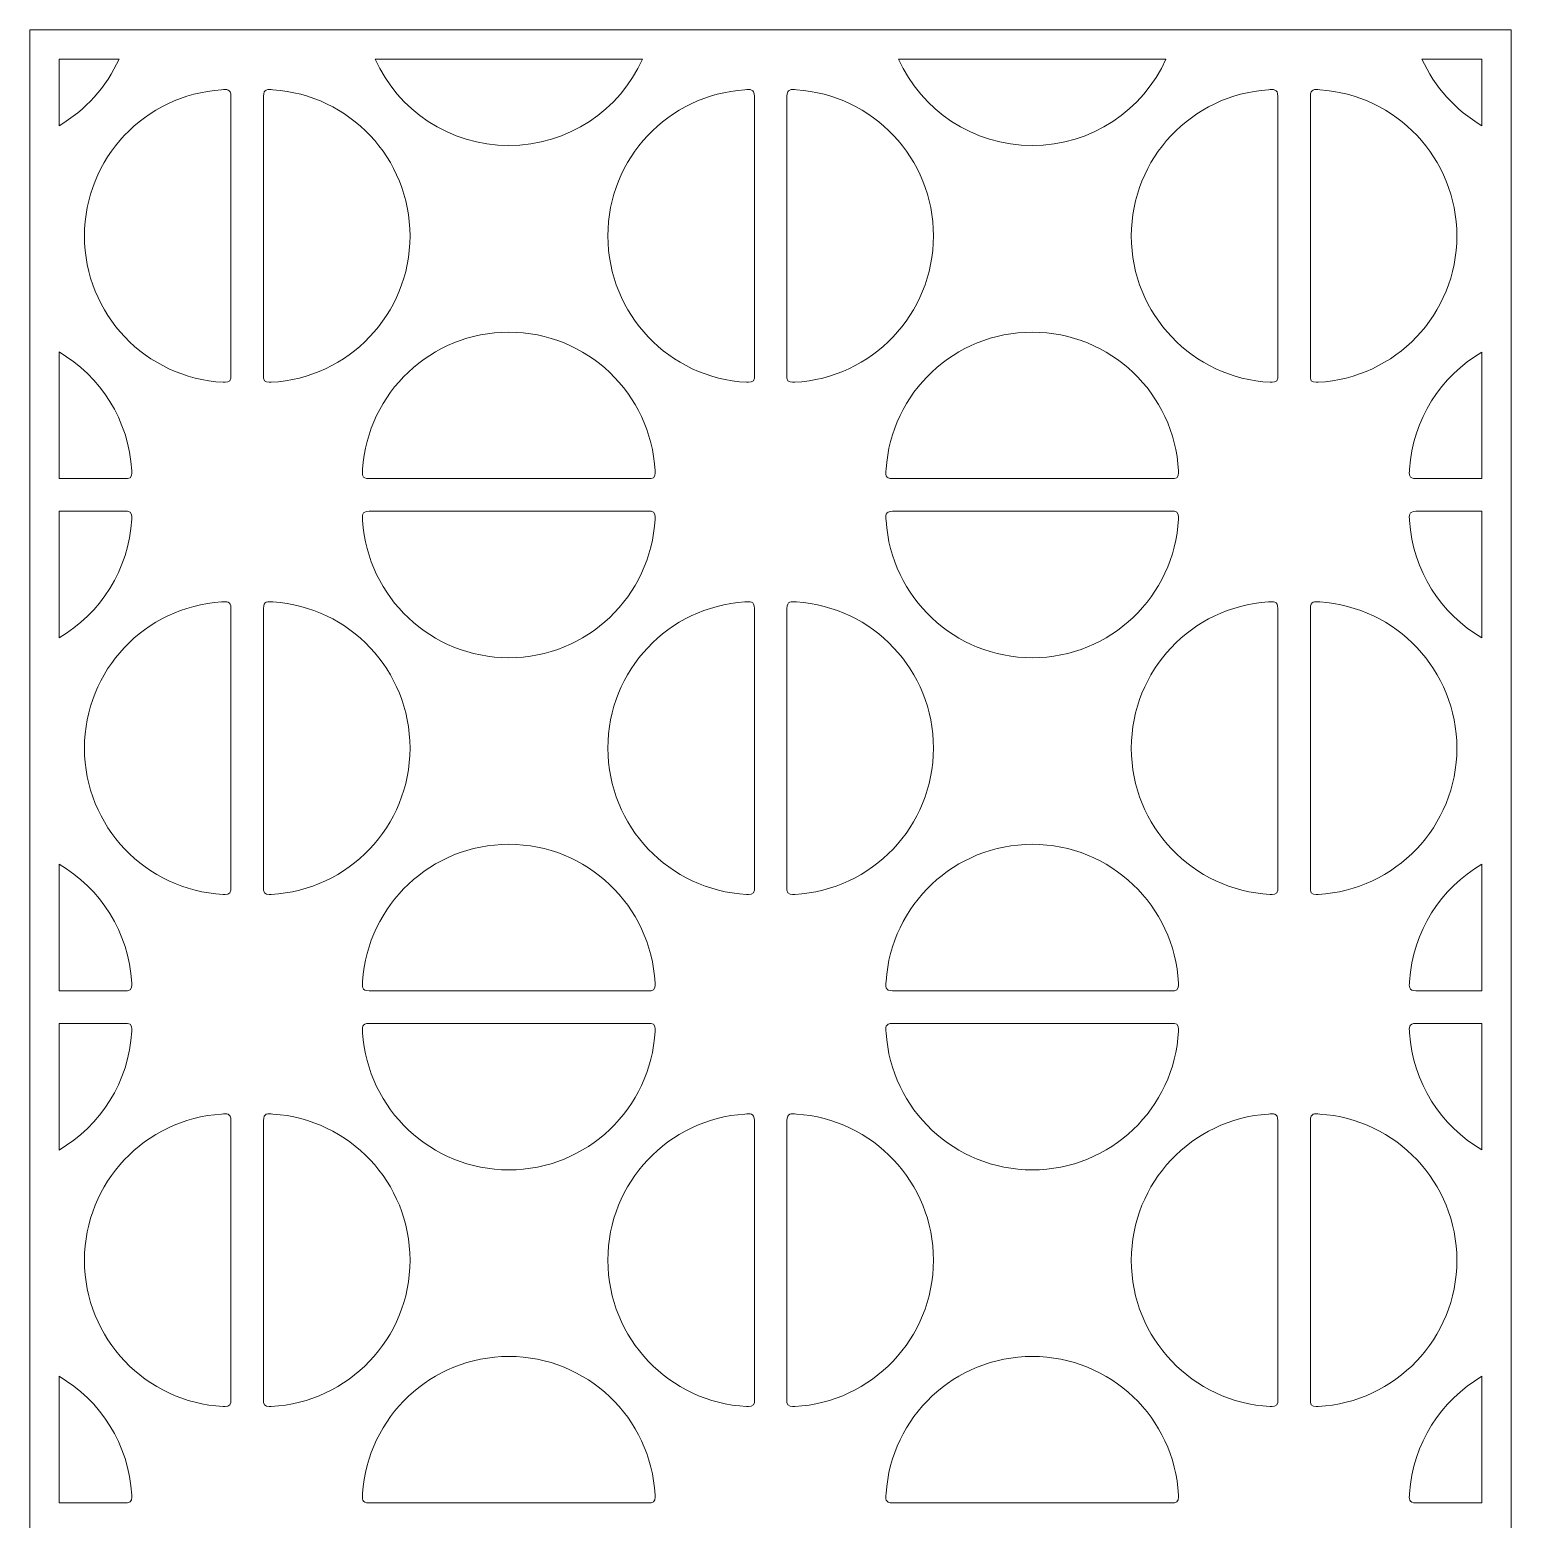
# Model space of a CAD drawing. Header units: centimetres. Extents: x -9.9 to 8.9, y -11 to 7.2.
# Drawn here: x -0.08 to 8.93, y -1.91 to 7.15 of the extents above; entities that cross this region are included whole.
import ezdxf

# ---------------------------------------------------------------- set-up
doc = ezdxf.new("R2010")
doc.units = ezdxf.units.CM
doc.header["$MEASUREMENT"] = 0
doc.layers.add('layer 1', color=7, linetype='Continuous')

msp = doc.modelspace()

# ---------------------------------------------------------------- linework, layer by layer
at = {"layer": 'layer 1', "color": 242, "lineweight": 9}
for points, knots in [([(-0.08464, 7.15395), (-0.08464, 7.15395), (8.93152, 7.15395), (8.93152, 7.15395), (8.93152, 7.15395), (8.93152, 7.15395), (8.93152, -10.97641), (8.93152, -10.97641), (8.93152, -10.97641), (8.93152, -10.97641), (-0.08464, -10.97641), (-0.08464, -10.97641), (-0.08464, -10.97641), (-0.08464, -10.97641), (-0.08464, 7.15395), (-0.08464, 7.15395)], [0, 0, 0, 0, 0.2, 0.2, 0.2, 0.2, 0.4, 0.4, 0.4, 0.4, 0.6, 0.6, 0.6, 0.6, 1, 1, 1, 1]), ([(0.45896, 6.97615), (0.38238, 6.80547), (0.25371, 6.66324), (0.09316, 6.56973), (0.09316, 6.56973), (0.09316, 6.56973), (0.09316, 6.97615), (0.09316, 6.97615), (0.09316, 6.97615), (0.09316, 6.97615), (0.45896, 6.97615), (0.45896, 6.97615)], [0, 0, 0, 0, 0.25, 0.25, 0.25, 0.25, 0.5, 0.5, 0.5, 0.5, 1, 1, 1, 1]), ([(3.64459, 6.97615), (3.50523, 6.66555), (3.19331, 6.44914), (2.8309, 6.44914), (2.8309, 6.44914), (2.46846, 6.44914), (2.1565, 6.66553), (2.01713, 6.97615), (2.01713, 6.97615), (2.01713, 6.97615), (3.64459, 6.97615), (3.64459, 6.97615)], [0, 0, 0, 0, 0.25, 0.25, 0.25, 0.25, 0.5, 0.5, 0.5, 0.5, 1, 1, 1, 1]), ([(6.83024, 6.97615), (6.69088, 6.66555), (6.37897, 6.44914), (6.01656, 6.44914), (6.01656, 6.44914), (5.65412, 6.44914), (5.34215, 6.66553), (5.20279, 6.97615), (5.20279, 6.97615), (5.20279, 6.97615), (6.83024, 6.97615), (6.83024, 6.97615)], [0, 0, 0, 0, 0.25, 0.25, 0.25, 0.25, 0.5, 0.5, 0.5, 0.5, 1, 1, 1, 1]), ([(8.75371, 6.57007), (8.59343, 6.66359), (8.46495, 6.80568), (8.38846, 6.97615), (8.38846, 6.97615), (8.38846, 6.97615), (8.75371, 6.97615), (8.75371, 6.97615), (8.75371, 6.97615), (8.75371, 6.97615), (8.75371, 6.57007), (8.75371, 6.57007)], [0, 0, 0, 0, 0.25, 0.25, 0.25, 0.25, 0.5, 0.5, 0.5, 0.5, 1, 1, 1, 1]), ([(1.1395, 5.89903), (1.1395, 5.89903), (1.1395, 5.03371), (1.1395, 5.03371), (1.1395, 5.03371), (1.1395, 5.00645), (1.1045, 5.00799), (1.09231, 5.00881), (1.09231, 5.00881), (0.62198, 5.03337), (0.24803, 5.42261), (0.24803, 5.89903), (0.24803, 5.89903), (0.24803, 6.37207), (0.61667, 6.75915), (1.08227, 6.78869), (1.08227, 6.78869), (1.11384, 6.79136), (1.13893, 6.79552), (1.1395, 6.7495), (1.1395, 6.7495), (1.1395, 6.7495), (1.1395, 5.89903), (1.1395, 5.89903)], [0, 0, 0, 0, 0.1428571, 0.1428571, 0.1428571, 0.1428571, 0.2857143, 0.2857143, 0.2857143, 0.2857143, 0.4285714, 0.4285714, 0.4285714, 0.4285714, 0.5714286, 0.5714286, 0.5714286, 0.5714286, 0.7142857, 0.7142857, 0.7142857, 0.7142857, 1, 1, 1, 1]), ([(1.33793, 5.89903), (1.33793, 5.89903), (1.33793, 5.03371), (1.33793, 5.03371), (1.33793, 5.03371), (1.33793, 5.00645), (1.37293, 5.00799), (1.38512, 5.00881), (1.38512, 5.00881), (1.85545, 5.03337), (2.2294, 5.42261), (2.2294, 5.89903), (2.2294, 5.89903), (2.2294, 6.37207), (1.86076, 6.75915), (1.39516, 6.78869), (1.39516, 6.78869), (1.36358, 6.79136), (1.33849, 6.79552), (1.33793, 6.7495), (1.33793, 6.7495), (1.33793, 6.7495), (1.33793, 5.89903), (1.33793, 5.89903)], [0, 0, 0, 0, 0.1428571, 0.1428571, 0.1428571, 0.1428571, 0.2857143, 0.2857143, 0.2857143, 0.2857143, 0.4285714, 0.4285714, 0.4285714, 0.4285714, 0.5714286, 0.5714286, 0.5714286, 0.5714286, 0.7142857, 0.7142857, 0.7142857, 0.7142857, 1, 1, 1, 1]), ([(4.32516, 5.89903), (4.32516, 5.89903), (4.32516, 5.03371), (4.32516, 5.03371), (4.32516, 5.03371), (4.32516, 5.00645), (4.29016, 5.00799), (4.27797, 5.00881), (4.27797, 5.00881), (3.80764, 5.03337), (3.43369, 5.42261), (3.43369, 5.89903), (3.43369, 5.89903), (3.43369, 6.37207), (3.80233, 6.75915), (4.26793, 6.78869), (4.26793, 6.78869), (4.2995, 6.79136), (4.3246, 6.79552), (4.32516, 6.7495), (4.32516, 6.7495), (4.32516, 6.7495), (4.32516, 5.89903), (4.32516, 5.89903)], [0, 0, 0, 0, 0.1428571, 0.1428571, 0.1428571, 0.1428571, 0.2857143, 0.2857143, 0.2857143, 0.2857143, 0.4285714, 0.4285714, 0.4285714, 0.4285714, 0.5714286, 0.5714286, 0.5714286, 0.5714286, 0.7142857, 0.7142857, 0.7142857, 0.7142857, 1, 1, 1, 1]), ([(4.52359, 5.89903), (4.52359, 5.89903), (4.52359, 5.03371), (4.52359, 5.03371), (4.52359, 5.03371), (4.52359, 5.00645), (4.55859, 5.00799), (4.57078, 5.00881), (4.57078, 5.00881), (5.04111, 5.03337), (5.41506, 5.42261), (5.41506, 5.89903), (5.41506, 5.89903), (5.41506, 6.37207), (5.04642, 6.75915), (4.58082, 6.78869), (4.58082, 6.78869), (4.54924, 6.79136), (4.52415, 6.79552), (4.52359, 6.7495), (4.52359, 6.7495), (4.52359, 6.7495), (4.52359, 5.89903), (4.52359, 5.89903)], [0, 0, 0, 0, 0.1428571, 0.1428571, 0.1428571, 0.1428571, 0.2857143, 0.2857143, 0.2857143, 0.2857143, 0.4285714, 0.4285714, 0.4285714, 0.4285714, 0.5714286, 0.5714286, 0.5714286, 0.5714286, 0.7142857, 0.7142857, 0.7142857, 0.7142857, 1, 1, 1, 1]), ([(7.51082, 5.89903), (7.51082, 5.89903), (7.51082, 5.03371), (7.51082, 5.03371), (7.51082, 5.03371), (7.51082, 5.00645), (7.47582, 5.00799), (7.46363, 5.00881), (7.46363, 5.00881), (6.9933, 5.03337), (6.61935, 5.42261), (6.61935, 5.89903), (6.61935, 5.89903), (6.61935, 6.37207), (6.98799, 6.75915), (7.45359, 6.78869), (7.45359, 6.78869), (7.48517, 6.79136), (7.51026, 6.79552), (7.51082, 6.7495), (7.51082, 6.7495), (7.51082, 6.7495), (7.51082, 5.89903), (7.51082, 5.89903)], [0, 0, 0, 0, 0.1428571, 0.1428571, 0.1428571, 0.1428571, 0.2857143, 0.2857143, 0.2857143, 0.2857143, 0.4285714, 0.4285714, 0.4285714, 0.4285714, 0.5714286, 0.5714286, 0.5714286, 0.5714286, 0.7142857, 0.7142857, 0.7142857, 0.7142857, 1, 1, 1, 1]), ([(7.70925, 5.89903), (7.70925, 5.89903), (7.70925, 5.03371), (7.70925, 5.03371), (7.70925, 5.03371), (7.70925, 5.00645), (7.74425, 5.00799), (7.75644, 5.00881), (7.75644, 5.00881), (8.22677, 5.03337), (8.60072, 5.42261), (8.60072, 5.89903), (8.60072, 5.89903), (8.60072, 6.37207), (8.23208, 6.75915), (7.76648, 6.78869), (7.76648, 6.78869), (7.73491, 6.79136), (7.70981, 6.79552), (7.70925, 6.7495), (7.70925, 6.7495), (7.70925, 6.7495), (7.70925, 5.89903), (7.70925, 5.89903)], [0, 0, 0, 0, 0.1428571, 0.1428571, 0.1428571, 0.1428571, 0.2857143, 0.2857143, 0.2857143, 0.2857143, 0.4285714, 0.4285714, 0.4285714, 0.4285714, 0.5714286, 0.5714286, 0.5714286, 0.5714286, 0.7142857, 0.7142857, 0.7142857, 0.7142857, 1, 1, 1, 1]), ([(2.8309, 4.42201), (2.8309, 4.42201), (3.69621, 4.42201), (3.69621, 4.42201), (3.69621, 4.42201), (3.72348, 4.42201), (3.72194, 4.45701), (3.72111, 4.46921), (3.72111, 4.46921), (3.69655, 4.93954), (3.30732, 5.31348), (2.8309, 5.31348), (2.8309, 5.31348), (2.35785, 5.31348), (1.97077, 4.94485), (1.94123, 4.47925), (1.94123, 4.47925), (1.93857, 4.44767), (1.9344, 4.42258), (1.98042, 4.42201), (1.98042, 4.42201), (1.98042, 4.42201), (2.8309, 4.42201), (2.8309, 4.42201)], [0, 0, 0, 0, 0.1428571, 0.1428571, 0.1428571, 0.1428571, 0.2857143, 0.2857143, 0.2857143, 0.2857143, 0.4285714, 0.4285714, 0.4285714, 0.4285714, 0.5714286, 0.5714286, 0.5714286, 0.5714286, 0.7142857, 0.7142857, 0.7142857, 0.7142857, 1, 1, 1, 1]), ([(6.01656, 4.42201), (6.01656, 4.42201), (6.88188, 4.42201), (6.88188, 4.42201), (6.88188, 4.42201), (6.90914, 4.42201), (6.9076, 4.45701), (6.90677, 4.46921), (6.90677, 4.46921), (6.88221, 4.93954), (6.49298, 5.31348), (6.01656, 5.31348), (6.01656, 5.31348), (5.54352, 5.31348), (5.15644, 4.94485), (5.12689, 4.47925), (5.12689, 4.47925), (5.12423, 4.44767), (5.12006, 4.42258), (5.16608, 4.42201), (5.16608, 4.42201), (5.16608, 4.42201), (6.01656, 4.42201), (6.01656, 4.42201)], [0, 0, 0, 0, 0.1428571, 0.1428571, 0.1428571, 0.1428571, 0.2857143, 0.2857143, 0.2857143, 0.2857143, 0.4285714, 0.4285714, 0.4285714, 0.4285714, 0.5714286, 0.5714286, 0.5714286, 0.5714286, 0.7142857, 0.7142857, 0.7142857, 0.7142857, 1, 1, 1, 1]), ([(0.09316, 4.42201), (0.09316, 4.42201), (0.51055, 4.42201), (0.51055, 4.42201), (0.51055, 4.42201), (0.53781, 4.42201), (0.53628, 4.45701), (0.53545, 4.46921), (0.53545, 4.46921), (0.5193, 4.77835), (0.34561, 5.04584), (0.09316, 5.19288), (0.09316, 5.19288), (0.09316, 5.19288), (0.09316, 4.42201), (0.09316, 4.42201)], [0, 0, 0, 0, 0.2, 0.2, 0.2, 0.2, 0.4, 0.4, 0.4, 0.4, 0.6, 0.6, 0.6, 0.6, 1, 1, 1, 1]), ([(8.75371, 5.19253), (8.5043, 5.04702), (8.33188, 4.7839), (8.31256, 4.47925), (8.31256, 4.47925), (8.30989, 4.44767), (8.30572, 4.42258), (8.35174, 4.42201), (8.35174, 4.42201), (8.35174, 4.42201), (8.75371, 4.42201), (8.75371, 4.42201), (8.75371, 4.42201), (8.75371, 4.42201), (8.75371, 5.19253), (8.75371, 5.19253)], [0, 0, 0, 0, 0.2, 0.2, 0.2, 0.2, 0.4, 0.4, 0.4, 0.4, 0.6, 0.6, 0.6, 0.6, 1, 1, 1, 1]), ([(0.09316, 4.22359), (0.09316, 4.22359), (0.51055, 4.22359), (0.51055, 4.22359), (0.51055, 4.22359), (0.53781, 4.22359), (0.53628, 4.18859), (0.53545, 4.1764), (0.53545, 4.1764), (0.5193, 3.86725), (0.34561, 3.59976), (0.09316, 3.45271), (0.09316, 3.45271), (0.09316, 3.45271), (0.09316, 4.22359), (0.09316, 4.22359)], [0, 0, 0, 0, 0.2, 0.2, 0.2, 0.2, 0.4, 0.4, 0.4, 0.4, 0.6, 0.6, 0.6, 0.6, 1, 1, 1, 1]), ([(2.8309, 4.22359), (2.8309, 4.22359), (3.69621, 4.22359), (3.69621, 4.22359), (3.69621, 4.22359), (3.72348, 4.22359), (3.72194, 4.18859), (3.72111, 4.1764), (3.72111, 4.1764), (3.69655, 3.70606), (3.30732, 3.33212), (2.8309, 3.33212), (2.8309, 3.33212), (2.35785, 3.33212), (1.97077, 3.70075), (1.94123, 4.16636), (1.94123, 4.16636), (1.93857, 4.19793), (1.9344, 4.22303), (1.98042, 4.22359), (1.98042, 4.22359), (1.98042, 4.22359), (2.8309, 4.22359), (2.8309, 4.22359)], [0, 0, 0, 0, 0.1428571, 0.1428571, 0.1428571, 0.1428571, 0.2857143, 0.2857143, 0.2857143, 0.2857143, 0.4285714, 0.4285714, 0.4285714, 0.4285714, 0.5714286, 0.5714286, 0.5714286, 0.5714286, 0.7142857, 0.7142857, 0.7142857, 0.7142857, 1, 1, 1, 1]), ([(6.01656, 4.22359), (6.01656, 4.22359), (6.88188, 4.22359), (6.88188, 4.22359), (6.88188, 4.22359), (6.90914, 4.22359), (6.9076, 4.18859), (6.90677, 4.1764), (6.90677, 4.1764), (6.88221, 3.70606), (6.49298, 3.33212), (6.01656, 3.33212), (6.01656, 3.33212), (5.54352, 3.33212), (5.15644, 3.70075), (5.12689, 4.16636), (5.12689, 4.16636), (5.12423, 4.19793), (5.12006, 4.22303), (5.16608, 4.22359), (5.16608, 4.22359), (5.16608, 4.22359), (6.01656, 4.22359), (6.01656, 4.22359)], [0, 0, 0, 0, 0.1428571, 0.1428571, 0.1428571, 0.1428571, 0.2857143, 0.2857143, 0.2857143, 0.2857143, 0.4285714, 0.4285714, 0.4285714, 0.4285714, 0.5714286, 0.5714286, 0.5714286, 0.5714286, 0.7142857, 0.7142857, 0.7142857, 0.7142857, 1, 1, 1, 1]), ([(8.75371, 3.45306), (8.5043, 3.59857), (8.33188, 3.8617), (8.31256, 4.16636), (8.31256, 4.16636), (8.30989, 4.19793), (8.30572, 4.22303), (8.35174, 4.22359), (8.35174, 4.22359), (8.35174, 4.22359), (8.75371, 4.22359), (8.75371, 4.22359), (8.75371, 4.22359), (8.75371, 4.22359), (8.75371, 3.45306), (8.75371, 3.45306)], [0, 0, 0, 0, 0.2, 0.2, 0.2, 0.2, 0.4, 0.4, 0.4, 0.4, 0.6, 0.6, 0.6, 0.6, 1, 1, 1, 1]), ([(1.1395, 2.78201), (1.1395, 2.78201), (1.1395, 1.91669), (1.1395, 1.91669), (1.1395, 1.91669), (1.1395, 1.88943), (1.1045, 1.89097), (1.09231, 1.89179), (1.09231, 1.89179), (0.62198, 1.91636), (0.24803, 2.30559), (0.24803, 2.78201), (0.24803, 2.78201), (0.24803, 3.25505), (0.61667, 3.64213), (1.08227, 3.67168), (1.08227, 3.67168), (1.11384, 3.67434), (1.13893, 3.67851), (1.1395, 3.63249), (1.1395, 3.63249), (1.1395, 3.63249), (1.1395, 2.78201), (1.1395, 2.78201)], [0, 0, 0, 0, 0.1428571, 0.1428571, 0.1428571, 0.1428571, 0.2857143, 0.2857143, 0.2857143, 0.2857143, 0.4285714, 0.4285714, 0.4285714, 0.4285714, 0.5714286, 0.5714286, 0.5714286, 0.5714286, 0.7142857, 0.7142857, 0.7142857, 0.7142857, 1, 1, 1, 1]), ([(1.33793, 2.78201), (1.33793, 2.78201), (1.33793, 1.91669), (1.33793, 1.91669), (1.33793, 1.91669), (1.33793, 1.88943), (1.37293, 1.89097), (1.38512, 1.89179), (1.38512, 1.89179), (1.85545, 1.91636), (2.2294, 2.30559), (2.2294, 2.78201), (2.2294, 2.78201), (2.2294, 3.25505), (1.86076, 3.64213), (1.39516, 3.67168), (1.39516, 3.67168), (1.36358, 3.67434), (1.33849, 3.67851), (1.33793, 3.63249), (1.33793, 3.63249), (1.33793, 3.63249), (1.33793, 2.78201), (1.33793, 2.78201)], [0, 0, 0, 0, 0.1428571, 0.1428571, 0.1428571, 0.1428571, 0.2857143, 0.2857143, 0.2857143, 0.2857143, 0.4285714, 0.4285714, 0.4285714, 0.4285714, 0.5714286, 0.5714286, 0.5714286, 0.5714286, 0.7142857, 0.7142857, 0.7142857, 0.7142857, 1, 1, 1, 1]), ([(4.32516, 2.78201), (4.32516, 2.78201), (4.32516, 1.91669), (4.32516, 1.91669), (4.32516, 1.91669), (4.32516, 1.88943), (4.29016, 1.89097), (4.27797, 1.89179), (4.27797, 1.89179), (3.80764, 1.91636), (3.43369, 2.30559), (3.43369, 2.78201), (3.43369, 2.78201), (3.43369, 3.25505), (3.80233, 3.64213), (4.26793, 3.67168), (4.26793, 3.67168), (4.2995, 3.67434), (4.3246, 3.67851), (4.32516, 3.63249), (4.32516, 3.63249), (4.32516, 3.63249), (4.32516, 2.78201), (4.32516, 2.78201)], [0, 0, 0, 0, 0.1428571, 0.1428571, 0.1428571, 0.1428571, 0.2857143, 0.2857143, 0.2857143, 0.2857143, 0.4285714, 0.4285714, 0.4285714, 0.4285714, 0.5714286, 0.5714286, 0.5714286, 0.5714286, 0.7142857, 0.7142857, 0.7142857, 0.7142857, 1, 1, 1, 1]), ([(4.52359, 2.78201), (4.52359, 2.78201), (4.52359, 1.91669), (4.52359, 1.91669), (4.52359, 1.91669), (4.52359, 1.88943), (4.55859, 1.89097), (4.57078, 1.89179), (4.57078, 1.89179), (5.04111, 1.91636), (5.41506, 2.30559), (5.41506, 2.78201), (5.41506, 2.78201), (5.41506, 3.25505), (5.04642, 3.64213), (4.58082, 3.67168), (4.58082, 3.67168), (4.54924, 3.67434), (4.52415, 3.67851), (4.52359, 3.63249), (4.52359, 3.63249), (4.52359, 3.63249), (4.52359, 2.78201), (4.52359, 2.78201)], [0, 0, 0, 0, 0.1428571, 0.1428571, 0.1428571, 0.1428571, 0.2857143, 0.2857143, 0.2857143, 0.2857143, 0.4285714, 0.4285714, 0.4285714, 0.4285714, 0.5714286, 0.5714286, 0.5714286, 0.5714286, 0.7142857, 0.7142857, 0.7142857, 0.7142857, 1, 1, 1, 1]), ([(7.51082, 2.78201), (7.51082, 2.78201), (7.51082, 1.91669), (7.51082, 1.91669), (7.51082, 1.91669), (7.51082, 1.88943), (7.47582, 1.89097), (7.46363, 1.89179), (7.46363, 1.89179), (6.9933, 1.91636), (6.61935, 2.30559), (6.61935, 2.78201), (6.61935, 2.78201), (6.61935, 3.25505), (6.98799, 3.64213), (7.45359, 3.67168), (7.45359, 3.67168), (7.48517, 3.67434), (7.51026, 3.67851), (7.51082, 3.63249), (7.51082, 3.63249), (7.51082, 3.63249), (7.51082, 2.78201), (7.51082, 2.78201)], [0, 0, 0, 0, 0.1428571, 0.1428571, 0.1428571, 0.1428571, 0.2857143, 0.2857143, 0.2857143, 0.2857143, 0.4285714, 0.4285714, 0.4285714, 0.4285714, 0.5714286, 0.5714286, 0.5714286, 0.5714286, 0.7142857, 0.7142857, 0.7142857, 0.7142857, 1, 1, 1, 1]), ([(7.70925, 2.78201), (7.70925, 2.78201), (7.70925, 1.91669), (7.70925, 1.91669), (7.70925, 1.91669), (7.70925, 1.88943), (7.74425, 1.89097), (7.75644, 1.89179), (7.75644, 1.89179), (8.22677, 1.91636), (8.60072, 2.30559), (8.60072, 2.78201), (8.60072, 2.78201), (8.60072, 3.25505), (8.23208, 3.64213), (7.76648, 3.67168), (7.76648, 3.67168), (7.73491, 3.67434), (7.70981, 3.67851), (7.70925, 3.63249), (7.70925, 3.63249), (7.70925, 3.63249), (7.70925, 2.78201), (7.70925, 2.78201)], [0, 0, 0, 0, 0.1428571, 0.1428571, 0.1428571, 0.1428571, 0.2857143, 0.2857143, 0.2857143, 0.2857143, 0.4285714, 0.4285714, 0.4285714, 0.4285714, 0.5714286, 0.5714286, 0.5714286, 0.5714286, 0.7142857, 0.7142857, 0.7142857, 0.7142857, 1, 1, 1, 1]), ([(2.8309, 1.305), (2.8309, 1.305), (3.69621, 1.305), (3.69621, 1.305), (3.69621, 1.305), (3.72348, 1.305), (3.72194, 1.34), (3.72111, 1.35219), (3.72111, 1.35219), (3.69655, 1.82252), (3.30732, 2.19647), (2.8309, 2.19647), (2.8309, 2.19647), (2.35785, 2.19647), (1.97077, 1.82783), (1.94123, 1.36223), (1.94123, 1.36223), (1.93857, 1.33065), (1.9344, 1.30556), (1.98042, 1.305), (1.98042, 1.305), (1.98042, 1.305), (2.8309, 1.305), (2.8309, 1.305)], [0, 0, 0, 0, 0.1428571, 0.1428571, 0.1428571, 0.1428571, 0.2857143, 0.2857143, 0.2857143, 0.2857143, 0.4285714, 0.4285714, 0.4285714, 0.4285714, 0.5714286, 0.5714286, 0.5714286, 0.5714286, 0.7142857, 0.7142857, 0.7142857, 0.7142857, 1, 1, 1, 1]), ([(6.01656, 1.305), (6.01656, 1.305), (6.88188, 1.305), (6.88188, 1.305), (6.88188, 1.305), (6.90914, 1.305), (6.9076, 1.34), (6.90677, 1.35219), (6.90677, 1.35219), (6.88221, 1.82252), (6.49298, 2.19647), (6.01656, 2.19647), (6.01656, 2.19647), (5.54352, 2.19647), (5.15644, 1.82783), (5.12689, 1.36223), (5.12689, 1.36223), (5.12423, 1.33065), (5.12006, 1.30556), (5.16608, 1.305), (5.16608, 1.305), (5.16608, 1.305), (6.01656, 1.305), (6.01656, 1.305)], [0, 0, 0, 0, 0.1428571, 0.1428571, 0.1428571, 0.1428571, 0.2857143, 0.2857143, 0.2857143, 0.2857143, 0.4285714, 0.4285714, 0.4285714, 0.4285714, 0.5714286, 0.5714286, 0.5714286, 0.5714286, 0.7142857, 0.7142857, 0.7142857, 0.7142857, 1, 1, 1, 1]), ([(0.09316, 1.305), (0.09316, 1.305), (0.51055, 1.305), (0.51055, 1.305), (0.51055, 1.305), (0.53781, 1.305), (0.53628, 1.34), (0.53545, 1.35219), (0.53545, 1.35219), (0.5193, 1.66133), (0.34561, 1.92882), (0.09316, 2.07586), (0.09316, 2.07586), (0.09316, 2.07586), (0.09316, 1.305), (0.09316, 1.305)], [0, 0, 0, 0, 0.2, 0.2, 0.2, 0.2, 0.4, 0.4, 0.4, 0.4, 0.6, 0.6, 0.6, 0.6, 1, 1, 1, 1]), ([(8.75371, 2.07552), (8.5043, 1.93), (8.33188, 1.66689), (8.31256, 1.36223), (8.31256, 1.36223), (8.30989, 1.33065), (8.30572, 1.30556), (8.35174, 1.305), (8.35174, 1.305), (8.35174, 1.305), (8.75371, 1.305), (8.75371, 1.305), (8.75371, 1.305), (8.75371, 1.305), (8.75371, 2.07552), (8.75371, 2.07552)], [0, 0, 0, 0, 0.2, 0.2, 0.2, 0.2, 0.4, 0.4, 0.4, 0.4, 0.6, 0.6, 0.6, 0.6, 1, 1, 1, 1]), ([(0.09316, 1.10657), (0.09316, 1.10657), (0.51055, 1.10657), (0.51055, 1.10657), (0.51055, 1.10657), (0.53781, 1.10657), (0.53628, 1.07157), (0.53545, 1.05938), (0.53545, 1.05938), (0.5193, 0.75023), (0.34561, 0.48274), (0.09316, 0.3357), (0.09316, 0.3357), (0.09316, 0.3357), (0.09316, 1.10657), (0.09316, 1.10657)], [0, 0, 0, 0, 0.2, 0.2, 0.2, 0.2, 0.4, 0.4, 0.4, 0.4, 0.6, 0.6, 0.6, 0.6, 1, 1, 1, 1]), ([(2.8309, 1.10657), (2.8309, 1.10657), (3.69621, 1.10657), (3.69621, 1.10657), (3.69621, 1.10657), (3.72348, 1.10657), (3.72194, 1.07157), (3.72111, 1.05938), (3.72111, 1.05938), (3.69655, 0.58905), (3.30732, 0.2151), (2.8309, 0.2151), (2.8309, 0.2151), (2.35785, 0.2151), (1.97077, 0.58374), (1.94123, 1.04934), (1.94123, 1.04934), (1.93857, 1.08091), (1.9344, 1.10601), (1.98042, 1.10657), (1.98042, 1.10657), (1.98042, 1.10657), (2.8309, 1.10657), (2.8309, 1.10657)], [0, 0, 0, 0, 0.1428571, 0.1428571, 0.1428571, 0.1428571, 0.2857143, 0.2857143, 0.2857143, 0.2857143, 0.4285714, 0.4285714, 0.4285714, 0.4285714, 0.5714286, 0.5714286, 0.5714286, 0.5714286, 0.7142857, 0.7142857, 0.7142857, 0.7142857, 1, 1, 1, 1]), ([(6.01656, 1.10657), (6.01656, 1.10657), (6.88188, 1.10657), (6.88188, 1.10657), (6.88188, 1.10657), (6.90914, 1.10657), (6.9076, 1.07157), (6.90677, 1.05938), (6.90677, 1.05938), (6.88221, 0.58905), (6.49298, 0.2151), (6.01656, 0.2151), (6.01656, 0.2151), (5.54352, 0.2151), (5.15644, 0.58374), (5.12689, 1.04934), (5.12689, 1.04934), (5.12423, 1.08091), (5.12006, 1.10601), (5.16608, 1.10657), (5.16608, 1.10657), (5.16608, 1.10657), (6.01656, 1.10657), (6.01656, 1.10657)], [0, 0, 0, 0, 0.1428571, 0.1428571, 0.1428571, 0.1428571, 0.2857143, 0.2857143, 0.2857143, 0.2857143, 0.4285714, 0.4285714, 0.4285714, 0.4285714, 0.5714286, 0.5714286, 0.5714286, 0.5714286, 0.7142857, 0.7142857, 0.7142857, 0.7142857, 1, 1, 1, 1]), ([(8.75371, 0.33604), (8.5043, 0.48156), (8.33188, 0.74468), (8.31256, 1.04934), (8.31256, 1.04934), (8.30989, 1.08091), (8.30572, 1.10601), (8.35174, 1.10657), (8.35174, 1.10657), (8.35174, 1.10657), (8.75371, 1.10657), (8.75371, 1.10657), (8.75371, 1.10657), (8.75371, 1.10657), (8.75371, 0.33604), (8.75371, 0.33604)], [0, 0, 0, 0, 0.2, 0.2, 0.2, 0.2, 0.4, 0.4, 0.4, 0.4, 0.6, 0.6, 0.6, 0.6, 1, 1, 1, 1]), ([(1.1395, -0.33501), (1.1395, -0.33501), (1.1395, -1.20032), (1.1395, -1.20032), (1.1395, -1.20032), (1.1395, -1.22758), (1.1045, -1.22605), (1.09231, -1.22522), (1.09231, -1.22522), (0.62198, -1.20065), (0.24803, -0.81143), (0.24803, -0.33501), (0.24803, -0.33501), (0.24803, 0.13803), (0.61667, 0.52512), (1.08227, 0.55466), (1.08227, 0.55466), (1.11384, 0.55732), (1.13893, 0.56149), (1.1395, 0.51547), (1.1395, 0.51547), (1.1395, 0.51547), (1.1395, -0.33501), (1.1395, -0.33501)], [0, 0, 0, 0, 0.1428571, 0.1428571, 0.1428571, 0.1428571, 0.2857143, 0.2857143, 0.2857143, 0.2857143, 0.4285714, 0.4285714, 0.4285714, 0.4285714, 0.5714286, 0.5714286, 0.5714286, 0.5714286, 0.7142857, 0.7142857, 0.7142857, 0.7142857, 1, 1, 1, 1]), ([(1.33793, -0.33501), (1.33793, -0.33501), (1.33793, -1.20032), (1.33793, -1.20032), (1.33793, -1.20032), (1.33793, -1.22758), (1.37293, -1.22605), (1.38512, -1.22522), (1.38512, -1.22522), (1.85545, -1.20065), (2.2294, -0.81143), (2.2294, -0.33501), (2.2294, -0.33501), (2.2294, 0.13803), (1.86076, 0.52512), (1.39516, 0.55466), (1.39516, 0.55466), (1.36358, 0.55732), (1.33849, 0.56149), (1.33793, 0.51547), (1.33793, 0.51547), (1.33793, 0.51547), (1.33793, -0.33501), (1.33793, -0.33501)], [0, 0, 0, 0, 0.1428571, 0.1428571, 0.1428571, 0.1428571, 0.2857143, 0.2857143, 0.2857143, 0.2857143, 0.4285714, 0.4285714, 0.4285714, 0.4285714, 0.5714286, 0.5714286, 0.5714286, 0.5714286, 0.7142857, 0.7142857, 0.7142857, 0.7142857, 1, 1, 1, 1]), ([(4.32516, -0.33501), (4.32516, -0.33501), (4.32516, -1.20032), (4.32516, -1.20032), (4.32516, -1.20032), (4.32516, -1.22758), (4.29016, -1.22605), (4.27797, -1.22522), (4.27797, -1.22522), (3.80764, -1.20065), (3.43369, -0.81143), (3.43369, -0.33501), (3.43369, -0.33501), (3.43369, 0.13803), (3.80233, 0.52512), (4.26793, 0.55466), (4.26793, 0.55466), (4.2995, 0.55732), (4.3246, 0.56149), (4.32516, 0.51547), (4.32516, 0.51547), (4.32516, 0.51547), (4.32516, -0.33501), (4.32516, -0.33501)], [0, 0, 0, 0, 0.1428571, 0.1428571, 0.1428571, 0.1428571, 0.2857143, 0.2857143, 0.2857143, 0.2857143, 0.4285714, 0.4285714, 0.4285714, 0.4285714, 0.5714286, 0.5714286, 0.5714286, 0.5714286, 0.7142857, 0.7142857, 0.7142857, 0.7142857, 1, 1, 1, 1]), ([(4.52359, -0.33501), (4.52359, -0.33501), (4.52359, -1.20032), (4.52359, -1.20032), (4.52359, -1.20032), (4.52359, -1.22758), (4.55859, -1.22605), (4.57078, -1.22522), (4.57078, -1.22522), (5.04111, -1.20065), (5.41506, -0.81143), (5.41506, -0.33501), (5.41506, -0.33501), (5.41506, 0.13803), (5.04642, 0.52512), (4.58082, 0.55466), (4.58082, 0.55466), (4.54924, 0.55732), (4.52415, 0.56149), (4.52359, 0.51547), (4.52359, 0.51547), (4.52359, 0.51547), (4.52359, -0.33501), (4.52359, -0.33501)], [0, 0, 0, 0, 0.1428571, 0.1428571, 0.1428571, 0.1428571, 0.2857143, 0.2857143, 0.2857143, 0.2857143, 0.4285714, 0.4285714, 0.4285714, 0.4285714, 0.5714286, 0.5714286, 0.5714286, 0.5714286, 0.7142857, 0.7142857, 0.7142857, 0.7142857, 1, 1, 1, 1]), ([(7.51082, -0.33501), (7.51082, -0.33501), (7.51082, -1.20032), (7.51082, -1.20032), (7.51082, -1.20032), (7.51082, -1.22758), (7.47582, -1.22605), (7.46363, -1.22522), (7.46363, -1.22522), (6.9933, -1.20065), (6.61935, -0.81143), (6.61935, -0.33501), (6.61935, -0.33501), (6.61935, 0.13803), (6.98799, 0.52512), (7.45359, 0.55466), (7.45359, 0.55466), (7.48517, 0.55732), (7.51026, 0.56149), (7.51082, 0.51547), (7.51082, 0.51547), (7.51082, 0.51547), (7.51082, -0.33501), (7.51082, -0.33501)], [0, 0, 0, 0, 0.1428571, 0.1428571, 0.1428571, 0.1428571, 0.2857143, 0.2857143, 0.2857143, 0.2857143, 0.4285714, 0.4285714, 0.4285714, 0.4285714, 0.5714286, 0.5714286, 0.5714286, 0.5714286, 0.7142857, 0.7142857, 0.7142857, 0.7142857, 1, 1, 1, 1]), ([(7.70925, -0.33501), (7.70925, -0.33501), (7.70925, -1.20032), (7.70925, -1.20032), (7.70925, -1.20032), (7.70925, -1.22758), (7.74425, -1.22605), (7.75644, -1.22522), (7.75644, -1.22522), (8.22677, -1.20065), (8.60072, -0.81143), (8.60072, -0.33501), (8.60072, -0.33501), (8.60072, 0.13803), (8.23208, 0.52512), (7.76648, 0.55466), (7.76648, 0.55466), (7.73491, 0.55732), (7.70981, 0.56149), (7.70925, 0.51547), (7.70925, 0.51547), (7.70925, 0.51547), (7.70925, -0.33501), (7.70925, -0.33501)], [0, 0, 0, 0, 0.1428571, 0.1428571, 0.1428571, 0.1428571, 0.2857143, 0.2857143, 0.2857143, 0.2857143, 0.4285714, 0.4285714, 0.4285714, 0.4285714, 0.5714286, 0.5714286, 0.5714286, 0.5714286, 0.7142857, 0.7142857, 0.7142857, 0.7142857, 1, 1, 1, 1]), ([(2.8309, -1.81202), (2.8309, -1.81202), (3.69621, -1.81202), (3.69621, -1.81202), (3.69621, -1.81202), (3.72348, -1.81202), (3.72194, -1.77702), (3.72111, -1.76483), (3.72111, -1.76483), (3.69655, -1.29449), (3.30732, -0.92055), (2.8309, -0.92055), (2.8309, -0.92055), (2.35785, -0.92055), (1.97077, -1.28918), (1.94123, -1.75478), (1.94123, -1.75478), (1.93857, -1.78636), (1.9344, -1.81145), (1.98042, -1.81202), (1.98042, -1.81202), (1.98042, -1.81202), (2.8309, -1.81202), (2.8309, -1.81202)], [0, 0, 0, 0, 0.1428571, 0.1428571, 0.1428571, 0.1428571, 0.2857143, 0.2857143, 0.2857143, 0.2857143, 0.4285714, 0.4285714, 0.4285714, 0.4285714, 0.5714286, 0.5714286, 0.5714286, 0.5714286, 0.7142857, 0.7142857, 0.7142857, 0.7142857, 1, 1, 1, 1]), ([(6.01656, -1.81202), (6.01656, -1.81202), (6.88188, -1.81202), (6.88188, -1.81202), (6.88188, -1.81202), (6.90914, -1.81202), (6.9076, -1.77702), (6.90677, -1.76483), (6.90677, -1.76483), (6.88221, -1.29449), (6.49298, -0.92055), (6.01656, -0.92055), (6.01656, -0.92055), (5.54352, -0.92055), (5.15644, -1.28918), (5.12689, -1.75478), (5.12689, -1.75478), (5.12423, -1.78636), (5.12006, -1.81145), (5.16608, -1.81202), (5.16608, -1.81202), (5.16608, -1.81202), (6.01656, -1.81202), (6.01656, -1.81202)], [0, 0, 0, 0, 0.1428571, 0.1428571, 0.1428571, 0.1428571, 0.2857143, 0.2857143, 0.2857143, 0.2857143, 0.4285714, 0.4285714, 0.4285714, 0.4285714, 0.5714286, 0.5714286, 0.5714286, 0.5714286, 0.7142857, 0.7142857, 0.7142857, 0.7142857, 1, 1, 1, 1]), ([(0.09316, -1.81202), (0.09316, -1.81202), (0.51055, -1.81202), (0.51055, -1.81202), (0.51055, -1.81202), (0.53781, -1.81202), (0.53628, -1.77702), (0.53545, -1.76483), (0.53545, -1.76483), (0.5193, -1.45568), (0.34561, -1.18819), (0.09316, -1.04114), (0.09316, -1.04114), (0.09316, -1.04114), (0.09316, -1.81202), (0.09316, -1.81202)], [0, 0, 0, 0, 0.2, 0.2, 0.2, 0.2, 0.4, 0.4, 0.4, 0.4, 0.6, 0.6, 0.6, 0.6, 1, 1, 1, 1]), ([(8.75371, -1.04149), (8.5043, -1.187), (8.33188, -1.45013), (8.31256, -1.75478), (8.31256, -1.75478), (8.30989, -1.78636), (8.30572, -1.81145), (8.35174, -1.81202), (8.35174, -1.81202), (8.35174, -1.81202), (8.75371, -1.81202), (8.75371, -1.81202), (8.75371, -1.81202), (8.75371, -1.81202), (8.75371, -1.04149), (8.75371, -1.04149)], [0, 0, 0, 0, 0.2, 0.2, 0.2, 0.2, 0.4, 0.4, 0.4, 0.4, 0.6, 0.6, 0.6, 0.6, 1, 1, 1, 1])]:
    msp.add_open_spline(points, degree=3, knots=knots, dxfattribs=at)

doc.saveas('drawing.dxf')
